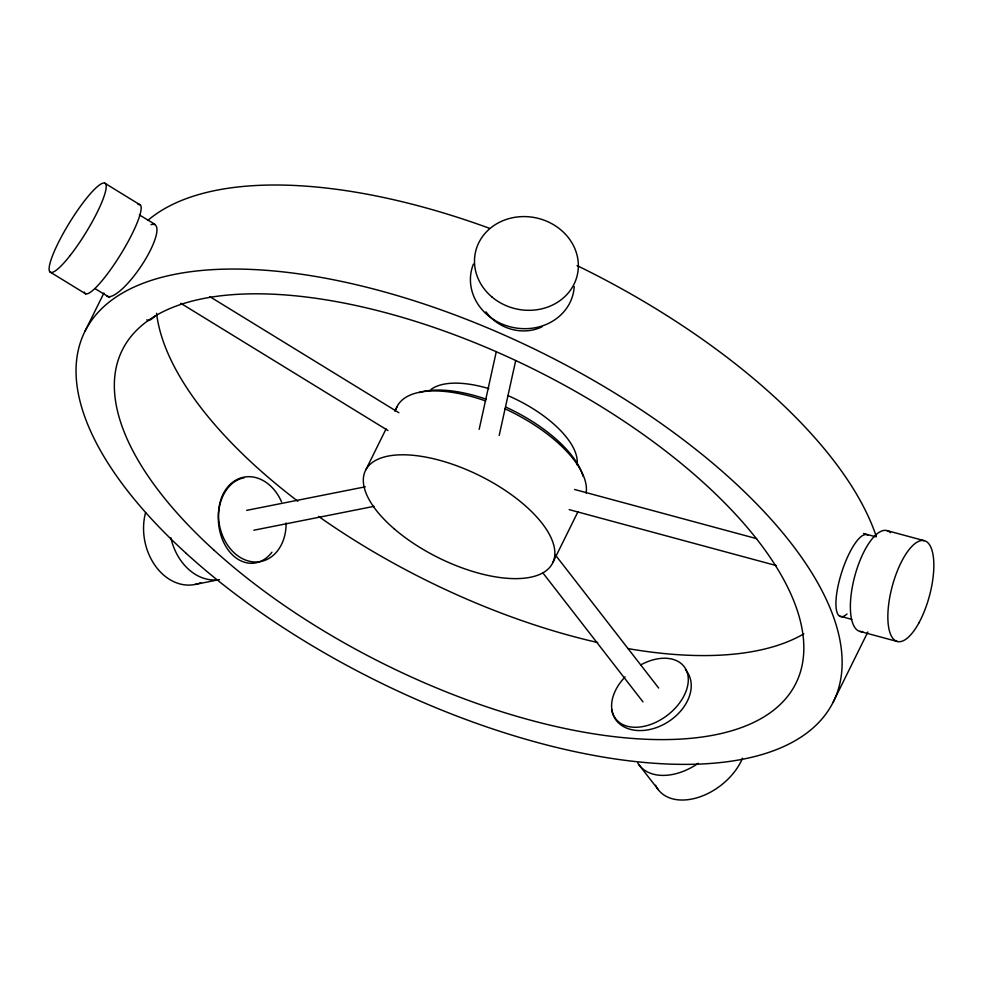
<?xml version="1.0" encoding="UTF-8"?>
<svg xmlns="http://www.w3.org/2000/svg" width="983" height="983" viewBox="0 0 983 983"><rect width="100%" height="100%" fill="white"/><g stroke="black" fill="none" stroke-linecap="round" stroke-linejoin="round"><path stroke-width="1.47" d="M479.163 429.362L496.304 351.57M499.204 435.408L515.694 360.601M85.152 330.988L103.915 293.032M365.885 469.751L386.086 428.871M394.834 411.152L396.862 407.06M553.134 561.944L577.979 511.713M833.031 702.44L867.866 631.958M246.659 510.361L365.295 486.806M253.835 530.218L373.982 506.356M195.162 584.43L219.406 579.626M886.85 530.574L924.327 540.699M574.576 489.473L756.664 538.659M569.182 509.636L776.435 565.618M859.892 631.405L897.368 641.53M863.602 533.437L875.325 536.718M840.047 616.144L851.77 619.413M139.353 214.908L155.019 224.357M95.277 288.769L109.641 297.444M104.64 183.096L140.2 204.931M209.797 296.633L398.889 412.737M180.749 303.28L387.978 430.517M50.059 271.996L85.619 293.831M555.493 555.125L658.659 688.039M542.653 572.61L643.005 701.911M639.061 764.921L658.18 789.546M155.449 315.813A43.031 8.097 -58.9 0 1 146.86 319.758M286.09 522.968A43.031 33.348 78.2 0 1 241.093 557.939A43.031 33.348 78.2 0 1 226.262 488.895A43.031 33.348 78.2 0 1 281.556 501.883M640.658 664.926A43.031 28.47 -37.2 0 1 688.002 683.763A43.031 28.47 -37.2 0 1 631.737 727.076A43.031 28.47 -37.2 0 1 625.077 676.918M574.232 286.594A52.185 46.594 12.4 0 1 512.192 327.29A52.185 46.594 12.4 0 1 473.388 264.108M138.038 204.538A52.185 9.584 -58.4 0 1 120.786 254.216A52.185 9.584 -58.4 0 1 84.292 292.074M200.729 582.735A52.185 40.672 78.8 0 1 156.875 567.916A52.185 40.672 78.8 0 1 145.57 512.622M217.968 579.798A52.185 40.672 78.8 0 1 170.821 537.701M742.534 758.188A52.185 34.724 -37.8 0 1 698.016 797.483A52.185 34.724 -37.8 0 1 655.636 785.257M698.311 763.275A52.185 34.724 -37.8 0 1 637.684 762.857M147.831 220.413A417.529 183.686 26.3 0 1 489.509 228.314M577.058 265.582A417.529 183.686 26.3 0 1 876.381 536.804M803.861 633.814A375.776 165.316 26.3 0 1 627.854 648.571M597.689 642.526A375.776 165.316 26.3 0 1 318.541 516.394M297.837 501.232A375.776 165.316 26.3 0 1 156.58 313.27M151.05 224.64A42.982 11.513 -55.9 0 1 144.071 261.564A42.982 11.513 -55.9 0 1 106.852 296.043M542.002 326.823A42.982 38.607 24.8 0 1 485.946 311.844M847.051 613.957A42.982 12.374 -72.1 0 1 839.605 579.479A42.982 12.374 -72.1 0 1 867.829 535.268M685.458 669.718A42.969 31.186 -32.5 0 1 664.385 724.053A42.969 31.186 -32.5 0 1 611.684 709.505M271.935 552.213A42.969 31.223 85 0 1 221.925 538.217A42.969 31.223 85 0 1 244.116 477.836M862.681 631.565A52.185 19.218 -74.9 0 1 855.222 574.539A52.185 19.218 -74.9 0 1 890.512 532.712M395.952 409.383A104.382 45.918 26.3 0 1 485.688 400.966M504.844 408.744A104.382 45.918 26.3 0 1 586.138 493.048M419.053 392.573A100.205 44.088 26.3 0 1 486.302 399.245M505.938 407.146A100.205 44.088 26.3 0 1 583.066 476.337M431.132 389.379A83.506 36.74 26.3 0 1 488.821 388.617M507.904 395.584A83.506 36.74 26.3 0 1 577.009 464.836M492.139 297.149A52.185 46.594 12.4 0 0 577.353 274.81A52.185 46.594 12.4 0 0 509.759 218.398A52.185 46.594 12.4 0 0 492.139 297.149M70.076 255.58A52.185 9.584 -58.4 0 0 105.23 183.452A52.185 9.584 -58.4 0 0 57.628 244.14A52.185 9.584 -58.4 0 0 70.076 255.58M186.303 553.454A417.529 183.686 26.3 0 0 828.374 710.451A417.529 183.686 26.3 0 0 362.592 286.225A417.529 183.686 26.3 0 0 186.303 553.454M213.581 549.78A375.776 165.316 26.3 0 0 791.45 691.074A375.776 165.316 26.3 0 0 372.238 309.276A375.776 165.316 26.3 0 0 213.581 549.78M918.724 623.234A52.185 19.218 -74.9 0 0 925.63 541.154A52.185 19.218 -74.9 0 0 888.19 608.956A52.185 19.218 -74.9 0 0 918.724 623.234M394.257 528.879A104.382 45.918 26.3 0 0 552.544 563.21A104.382 45.918 26.3 0 0 430.468 458.053A104.382 45.918 26.3 0 0 394.257 528.879"/></g></svg>
